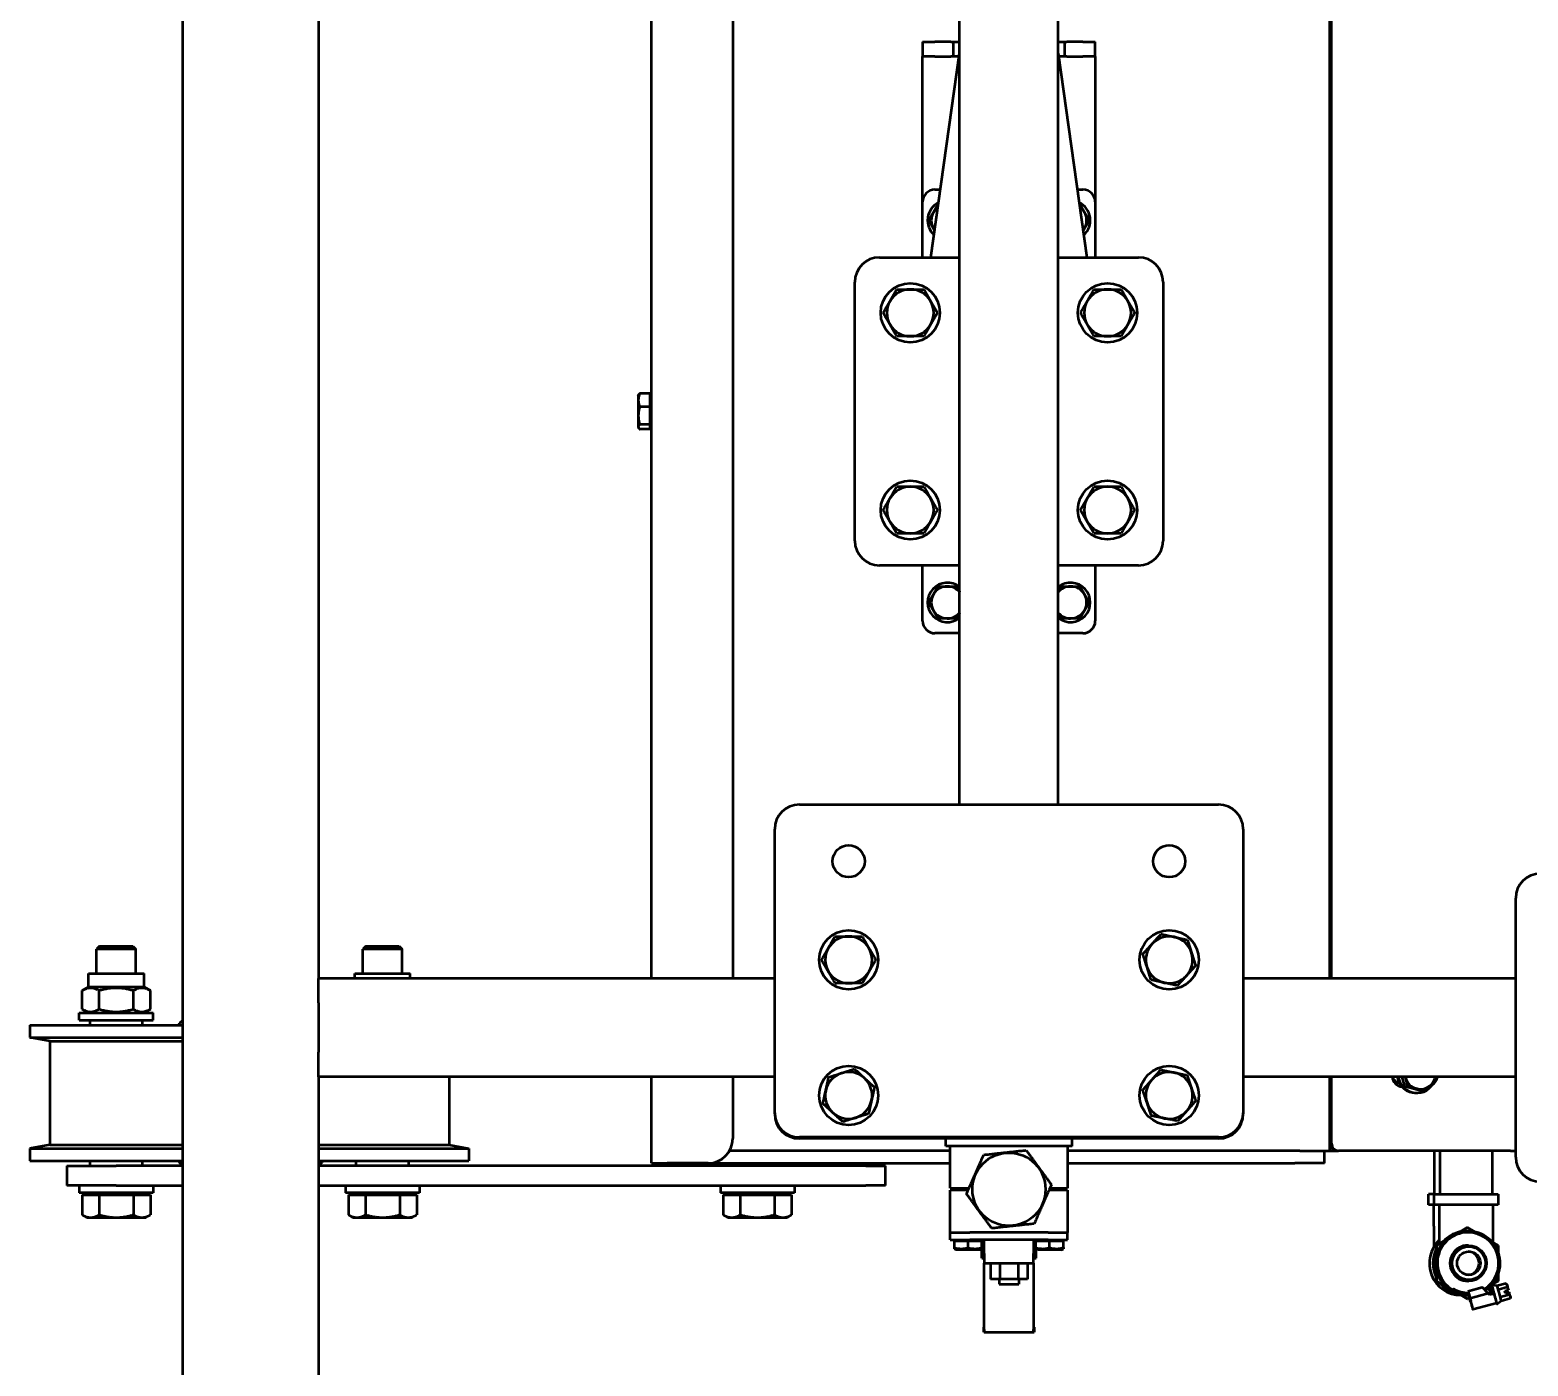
# Model space of a CAD drawing. Extents: x -3873 to 164127, y 7129 to 96529.
# Drawn here: x 53403 to 54011, y 52560 to 53102 of the extents above; entities that cross this region are included whole.
import ezdxf

# ---------------------------------------------------------------- set-up
doc = ezdxf.new("R2010")
doc.units = 0
doc.layers.add('LAYOUT-KROMEKA', color=1, linetype='CONTINUOUS')
doc.layers.add('Visible (ISO)', color=7, linetype='CONTINUOUS', lineweight=50)

# ---------------------------------------------------------------- blocks, each defined once
blk = doc.blocks.new('A$C41c53640')
at = {"layer": 'Visible (ISO)', "color": 0}
for p, q in [((421.52, 940.05), (421.52, 878.05)), ((426.52, 940.05), (421.52, 940.05)), ((426.52, 940.05), (426.52, 878.05)), ((428.02, 932.05), (426.52, 940.05)), ((470.02, 932.05), (471.52, 940.05)), ((471.52, 940.05), (471.52, 878.05)), ((476.52, 940.05), (471.52, 940.05)), ((476.52, 940.05), (476.52, 878.05)), ((428.02, 932.05), (428.02, 878.05)), ((470.02, 932.05), (428.02, 932.05)), ((470.02, 932.05), (470.02, 878.05)), ((411.52, 905.05), (411.52, 925.05)), ((419.52, 925.05), (411.52, 925.05)), ((419.52, 925.05), (419.52, 905.05)), ((398.52, 917.05), (399.59, 918.9)), ((407.72, 918.9), (399.59, 918.9)), ((407.72, 918.9), (407.72, 911.98)), ((408.52, 890.05), (408.52, 920.05)), ((411.52, 920.05), (408.52, 920.05)), ((478.52, 920.05), (478.52, 890.05)), ((478.52, 920.05), (481.52, 920.05)), ((481.52, 920.05), (481.52, 890.05)), ((481.52, 916.3), (483.03, 918.9)), ((483.03, 918.9), (490.52, 918.9)), ((492.02, 916.3), (490.52, 918.9)), ((398.52, 917.05), (398.52, 915.44)), ((398.52, 915.44), (398.52, 905.05)), ((407.72, 911.98), (399.59, 911.98)), ((407.72, 916.05), (408.52, 916.05)), ((407.72, 911.98), (407.72, 898.12)), ((419.52, 915.7), (421.52, 915.7)), ((476.52, 915.7), (478.52, 915.7)), ((483.03, 911.98), (490.52, 911.98)), ((492.02, 916.3), (492.02, 893.8)), ((492.02, 916.3), (497.52, 916.3)), ((497.52, 916.3), (497.52, 893.8)), ((497.52, 913.05), (507.3, 913.05)), ((507.3, 897.05), (507.3, 913.05)), ((508.52, 911.82), (507.3, 913.05)), ((508.52, 911.82), (508.52, 898.28)), ((398.52, 905.05), (398.52, 894.66)), ((411.52, 905.05), (411.52, 878.05)), ((419.52, 878.05), (419.52, 905.05)), ((398.52, 894.66), (398.52, 893.05)), ((398.52, 893.05), (399.59, 891.19)), ((407.72, 898.12), (399.59, 898.12)), ((407.72, 898.12), (407.72, 891.19)), ((407.72, 894.05), (408.52, 894.05)), ((419.52, 894.4), (421.52, 894.4)), ((476.52, 894.4), (478.52, 894.4)), ((481.52, 893.8), (483.03, 891.19)), ((483.03, 898.12), (490.52, 898.12)), ((492.02, 893.8), (490.52, 891.19)), ((492.02, 893.8), (497.52, 893.8)), ((497.52, 897.05), (507.3, 897.05)), ((508.52, 898.28), (507.3, 897.05)), ((407.72, 891.19), (399.59, 891.19)), ((411.52, 890.05), (408.52, 890.05)), ((478.52, 890.05), (481.52, 890.05)), ((483.03, 891.19), (490.52, 891.19)), ((281.52, 878.05), (1169.52, 878.05)), ((455.52, 823.05), (275.52, 823.05)), ((411.52, 823.05), (411.52, 601.05)), ((419.52, 601.05), (419.52, 823.05)), ((421.52, 823.05), (421.52, 762.05)), ((426.52, 823.05), (426.52, 762.05)), ((428.02, 823.05), (428.02, 770.05)), ((455.52, 823.05), (465.52, 823.05)), ((455.52, 638.05), (455.52, 823.05)), ((485.52, 823.05), (465.52, 823.05)), ((485.52, 823.05), (495.52, 823.05)), ((955.52, 823.05), (495.52, 823.05)), ((495.52, 638.05), (495.52, 823.05)), ((398.52, 809.05), (399.59, 810.9)), ((398.52, 809.05), (398.52, 807.44)), ((407.72, 810.9), (399.59, 810.9)), ((407.72, 810.9), (407.72, 803.98)), ((407.72, 808.05), (408.52, 808.05)), ((408.52, 782.05), (408.52, 812.05)), ((411.52, 812.05), (408.52, 812.05)), ((495.52, 808.3), (497.52, 808.3)), ((497.52, 808.3), (497.52, 785.8)), ((398.52, 807.44), (398.52, 797.05)), ((407.72, 803.98), (399.59, 803.98)), ((407.72, 803.98), (407.72, 790.12)), ((419.52, 807.7), (421.52, 807.7)), ((497.52, 805.05), (507.3, 805.05)), ((507.3, 789.05), (507.3, 805.05)), ((508.52, 803.82), (507.3, 805.05)), ((508.52, 803.82), (508.52, 790.28)), ((398.52, 797.05), (398.52, 786.66)), ((407.72, 790.12), (399.59, 790.12)), ((407.72, 790.12), (407.72, 783.19)), ((508.52, 790.28), (507.3, 789.05)), ((398.52, 786.66), (398.52, 785.05)), ((398.52, 785.05), (399.59, 783.19)), ((407.72, 786.05), (408.52, 786.05)), ((419.52, 786.4), (421.52, 786.4)), ((495.52, 785.8), (497.52, 785.8)), ((497.52, 789.05), (507.3, 789.05)), ((407.72, 783.19), (399.59, 783.19)), ((411.52, 782.05), (408.52, 782.05)), ((428.02, 770.05), (426.52, 762.05)), ((455.52, 770.05), (428.02, 770.05)), ((426.52, 762.05), (421.52, 762.05)), ((718.28, 688.65), (718.28, 692.77)), ((719.02, 693.35), (718.8, 693.22)), ((719.24, 693.35), (719.02, 693.35)), ((723.81, 693.35), (719.24, 693.35)), ((720.19, 688.65), (720.19, 692.77)), ((730.09, 693.35), (723.81, 693.35)), ((727.43, 688.65), (727.43, 692.77)), ((732.02, 693.35), (730.09, 693.35)), ((732.02, 693.35), (732.24, 693.22)), ((732.76, 688.65), (732.76, 692.77)), ((420.52, 688.05), (455.52, 688.05)), ((420.52, 688.05), (420.52, 681.65)), ((495.52, 688.05), (955.52, 688.05)), ((720.19, 688.65), (718.28, 688.65)), ((719.82, 688.65), (719.82, 688.05)), ((727.43, 688.65), (720.19, 688.65)), ((732.76, 688.65), (727.43, 688.65)), ((731.22, 688.65), (731.22, 688.05)), ((420.52, 665.05), (420.52, 681.65)), ((420.52, 665.05), (420.52, 566.86)), ((398.52, 657.05), (399.59, 658.9)), ((398.52, 657.05), (398.52, 655.44)), ((407.72, 658.9), (399.59, 658.9)), ((407.72, 658.9), (407.72, 651.98)), ((408.52, 630.05), (408.52, 660.05)), ((411.52, 660.05), (408.52, 660.05)), ((425.52, 566.86), (425.52, 656.39)), ((398.52, 655.44), (398.52, 645.05)), ((407.72, 651.98), (399.59, 651.98)), ((407.72, 656.05), (408.52, 656.05)), ((407.72, 651.98), (407.72, 638.12)), ((419.52, 653.05), (420.52, 653.05)), ((455.52, 655.05), (430.52, 655.05)), ((955.52, 655.05), (495.52, 655.05)), ((398.52, 645.05), (398.52, 634.66)), ((407.72, 638.12), (399.59, 638.12)), ((407.72, 638.12), (407.72, 631.19)), ((440.52, 638.05), (441.02, 638.05)), ((441.02, 638.05), (556.02, 638.05)), ((398.52, 634.66), (398.52, 633.05)), ((398.52, 633.05), (399.59, 631.19)), ((407.72, 634.05), (408.52, 634.05)), ((419.52, 637.05), (420.52, 637.05)), ((407.72, 631.19), (399.59, 631.19)), ((411.52, 630.05), (408.52, 630.05)), ((430.52, 568.7), (430.52, 628.05)), ((431.02, 458.05), (431.02, 628.05)), ((566.02, 628.05), (566.02, 458.05)), ((673.02, 605.55), (778.02, 605.55)), ((411.52, 593.05), (411.52, 601.05)), ((419.52, 601.05), (419.52, 593.05)), ((663.02, 563.05), (663.02, 595.55)), ((788.02, 595.55), (788.02, 563.05)), ((411.52, 593.05), (419.52, 593.05)), ((640.52, 578.05), (662.52, 578.05)), ((662.52, 578.05), (663.02, 578.05)), ((788.02, 578.05), (788.52, 578.05)), ((788.52, 578.05), (810.52, 578.05)), ((810.52, 578.05), (862.52, 578.05)), ((862.52, 578.05), (869.52, 578.05)), ((869.52, 573.05), (869.52, 578.05)), ((875.52, 578.05), (869.52, 578.05)), ((875.52, 578.05), (875.52, 573.05)), ((635.52, 563.05), (635.52, 573.05)), ((788.02, 574.67), (870.92, 563.05)), ((815.52, 573.05), (815.52, 570.82)), ((869.52, 573.05), (869.52, 566.55)), ((875.52, 566.55), (875.52, 573.05)), ((385.4, 564.39), (385.82, 565.11)), ((385.82, 565.11), (386.32, 565.11)), ((386.32, 565.11), (388.99, 565.11)), ((388.99, 565.11), (389.37, 565.11)), ((388.99, 565.11), (388.99, 562.34)), ((389.37, 566.82), (389.37, 558.89)), ((389.37, 566.82), (392.42, 566.82)), ((392.42, 566.86), (409.55, 566.86)), ((392.42, 566.86), (392.42, 566.78)), ((392.42, 566.78), (392.42, 558.89)), ((409.55, 559.62), (409.55, 566.86)), ((410.34, 566.86), (410.34, 559.27)), ((410.34, 566.86), (427.47, 566.86)), ((427.47, 568.7), (430.52, 568.7)), ((427.47, 517.39), (427.47, 568.7)), ((430.52, 517.39), (430.52, 568.7)), ((869.52, 565.55), (869.52, 566.55)), ((869.52, 565.55), (875.52, 565.55)), ((869.52, 563.24), (869.52, 565.55)), ((875.52, 566.55), (875.52, 565.55)), ((875.52, 565.55), (875.52, 563.05)), ((385.4, 554.73), (385.4, 564.39)), ((386.32, 559.56), (388.99, 559.56)), ((388.99, 562.34), (388.99, 559.56)), ((388.99, 559.56), (388.99, 556.78)), ((409.55, 562.54), (410.34, 562.54)), ((566.02, 563.05), (885.02, 563.05)), ((351.95, 553.25), (353.95, 553.25)), ((351.95, 553.05), (351.95, 553.25)), ((353.12, 553.05), (351.95, 553.05)), ((351.95, 553.05), (351.95, 533.05)), ((353.12, 553.05), (378.77, 553.05)), ((353.95, 553.05), (353.95, 553.25)), ((378.77, 553.05), (379.95, 553.05)), ((383.95, 553.05), (379.95, 553.05)), ((379.95, 553.05), (379.95, 533.05)), ((381.95, 554.05), (381.95, 553.05)), ((381.95, 554.05), (385.79, 554.05)), ((383.95, 553.05), (389.37, 553.05)), ((385.4, 554.73), (385.82, 554)), ((386.32, 554), (385.82, 554)), ((386.32, 554), (388.99, 554)), ((388.99, 556.78), (388.99, 554)), ((388.99, 554), (389.37, 554)), ((389.37, 527.21), (389.37, 558.89)), ((392.42, 527.21), (392.42, 558.89)), ((371.45, 547.05), (371.45, 539.05)), ((373.45, 547.05), (371.45, 547.05)), ((379.95, 550.55), (373.45, 550.55)), ((373.45, 546.8), (373.45, 550.55)), ((379.95, 546.8), (373.45, 546.8)), ((373.45, 539.3), (373.45, 546.8)), ((373.45, 539.05), (371.45, 539.05)), ((379.95, 539.3), (373.45, 539.3)), ((373.45, 535.54), (373.45, 539.3)), ((379.95, 535.54), (373.45, 535.54)), ((351.95, 533.05), (351.95, 532.85)), ((351.95, 533.05), (353.12, 533.05)), ((353.95, 532.85), (351.95, 532.85)), ((378.77, 533.05), (353.12, 533.05)), ((353.95, 533.05), (353.95, 532.85)), ((379.95, 533.05), (378.77, 533.05)), ((379.95, 533.05), (383.95, 533.05)), ((381.95, 533.05), (381.95, 532.05)), ((381.95, 532.05), (385.79, 532.05)), ((389.37, 533.05), (383.95, 533.05)), ((385.4, 531.37), (385.82, 532.09)), ((385.4, 521.71), (385.4, 531.37)), ((385.82, 532.09), (386.32, 532.09)), ((386.32, 532.09), (388.99, 532.09)), ((388.99, 532.09), (389.37, 532.09)), ((388.99, 532.09), (388.99, 529.32)), ((388.99, 529.32), (388.99, 526.54)), ((386.32, 526.54), (388.99, 526.54)), ((388.99, 526.54), (388.99, 523.76)), ((388.99, 523.76), (388.99, 520.98)), ((389.37, 527.21), (389.37, 519.27)), ((392.42, 527.21), (392.42, 519.32)), ((409.55, 519.24), (409.55, 526.83)), ((409.55, 523.55), (410.34, 523.55)), ((410.34, 526.48), (410.34, 519.24)), ((566.02, 523.05), (885.02, 523.05)), ((635.52, 513.05), (635.52, 523.05)), ((663.02, 490.55), (663.02, 523.05)), ((870.92, 523.05), (788.02, 511.42)), ((788.02, 523.05), (788.02, 490.55)), ((869.52, 520.55), (869.52, 522.85)), ((875.52, 523.05), (875.52, 520.55)), ((385.4, 521.71), (385.82, 520.98)), ((386.32, 520.98), (385.82, 520.98)), ((386.32, 520.98), (388.99, 520.98)), ((388.99, 520.98), (389.37, 520.98)), ((389.37, 519.27), (392.42, 519.27)), ((392.42, 519.32), (392.42, 519.24)), ((409.55, 519.24), (392.42, 519.24)), ((427.47, 519.24), (410.34, 519.24)), ((420.52, 519.24), (420.52, 427.05)), ((425.52, 425.05), (425.52, 519.24)), ((427.47, 517.39), (430.52, 517.39)), ((430.52, 458.05), (430.52, 517.39)), ((869.52, 519.55), (869.52, 520.55)), ((875.52, 520.55), (869.52, 520.55)), ((869.52, 519.55), (869.52, 513.05)), ((875.52, 520.55), (875.52, 519.55)), ((875.52, 513.05), (875.52, 519.55)), ((815.52, 515.28), (815.52, 513.05)), ((869.52, 508.05), (869.52, 513.05)), ((875.52, 513.05), (875.52, 508.05)), ((662.52, 508.05), (640.52, 508.05)), ((663.02, 508.05), (662.52, 508.05)), ((788.52, 508.05), (788.02, 508.05)), ((810.52, 508.05), (788.52, 508.05)), ((862.52, 508.05), (810.52, 508.05)), ((869.52, 508.05), (862.52, 508.05)), ((869.52, 508.05), (875.52, 508.05)), ((778.02, 480.55), (673.02, 480.55)), ((441.02, 448.05), (440.52, 448.05)), ((556.02, 448.05), (441.02, 448.05)), ((455.52, 337.55), (455.52, 448.05)), ((495.52, 337.55), (495.52, 448.05)), ((420.52, 415.05), (420.52, 427.05)), ((425.52, 425.05), (425.52, 413.05)), ((420.52, 415.05), (425.52, 415.05)), ((425.52, 413.05), (425.52, 410.16)), ((455.52, 413.05), (425.52, 413.05)), ((425.52, 410.16), (425.52, 409.36)), ((425.52, 354.82), (425.52, 409.36)), ((427.52, 412.88), (427.52, 413.05)), ((428.52, 412.25), (455.52, 412.25)), ((955.52, 413.05), (495.52, 413.05)), ((495.52, 412.25), (955.52, 412.25)), ((451.62, 382.47), (455.52, 383.55)), ((449.02, 378.03), (449.02, 377.6)), ((449.81, 375.45), (451.62, 382.47)), ((451.62, 382.47), (451.62, 381.38)), ((394.95, 370.79), (403.61, 370.79)), ((403.61, 370.72), (403.61, 372.96)), ((403.61, 372.96), (407.95, 372.96)), ((403.61, 344.68), (403.61, 370.72)), ((407.95, 370.72), (403.61, 370.72)), ((407.95, 370.72), (407.95, 372.96)), ((407.95, 370.72), (407.95, 344.68)), ((425.52, 370.59), (407.95, 370.59)), ((449.81, 375.45), (449.81, 374.36)), ((372.73, 369.75), (370.51, 365.9)), ((370.71, 366.11), (372.73, 369.6)), ((372.73, 369.75), (372.73, 369.6)), ((377.61, 369.75), (372.73, 369.75)), ((372.73, 369.6), (376.93, 369.6)), ((387.16, 369.75), (382.28, 369.75)), ((382.97, 369.6), (387.16, 369.6)), ((387.16, 369.75), (387.16, 369.6)), ((389.39, 365.9), (387.16, 369.75)), ((387.16, 369.6), (389.18, 366.11)), ((403.61, 368.55), (387.86, 368.55)), ((425.52, 368.35), (407.95, 368.35)), ((367.49, 360.67), (365.51, 357.25)), ((365.51, 357.11), (367.4, 360.38)), ((369.52, 362.77), (369.09, 363.02)), ((369.09, 363.02), (369.09, 363.02)), ((369.14, 363.12), (369.52, 362.9)), ((369.52, 362.9), (369.52, 362.77)), ((394.38, 357.25), (392.41, 360.66)), ((392.49, 360.38), (394.38, 357.1)), ((363.79, 345.25), (361.15, 354.89)), ((364.48, 355.85), (366.95, 356.53)), ((365.65, 356.07), (364.48, 355.75)), ((364.92, 355.96), (366.95, 356.51)), ((366.61, 356.35), (364.92, 355.89)), ((365.51, 357.25), (365.51, 357.11)), ((366, 356.27), (365.51, 357.11)), ((368.54, 356.81), (365.65, 356.01)), ((365.65, 356.01), (365.65, 356.07)), ((367.66, 348.67), (365.65, 356.01)), ((367.58, 356.56), (366.61, 356.29)), ((366.63, 356.3), (366.61, 356.35)), ((366.61, 356.29), (366.61, 356.35)), ((366.89, 356.46), (366.95, 356.43)), ((366.95, 356.96), (366.95, 356.83)), ((367.45, 356.83), (367.45, 356.96)), ((367.95, 356.8), (368.54, 356.96)), ((370.13, 351.18), (368.54, 356.96)), ((368.54, 356.96), (368.54, 356.81)), ((370.13, 351.02), (368.54, 356.81)), ((394.38, 357.1), (392.66, 354.13)), ((392.95, 356.96), (392.95, 356.83)), ((394.38, 357.25), (394.38, 357.1)), ((425.52, 353.95), (425.52, 354.82)), ((425.52, 339.71), (425.52, 353.95)), ((367.08, 348.17), (367.65, 348.71)), ((367.24, 347.6), (367.08, 348.17)), ((367.61, 346.24), (367.08, 348.17)), ((367.24, 347.6), (367.24, 347.6)), ((367.45, 346.82), (367.24, 347.6)), ((367.61, 346.25), (367.45, 346.82)), ((367.66, 348.67), (370.13, 351.02)), ((369.39, 349.24), (369.65, 348.3)), ((369.85, 349.59), (369.42, 350.34)), ((369.86, 347.51), (370.02, 346.95)), ((369.89, 348.37), (370.1, 347.6)), ((370.13, 351.02), (370.13, 351.18)), ((370.74, 345.08), (370.98, 347.22)), ((372.73, 344.61), (371.25, 347.17)), ((388.64, 347.17), (387.16, 344.6)), ((403.61, 346.85), (388.45, 346.85)), ((391.38, 351.91), (390.04, 349.58)), ((425.52, 347.05), (407.95, 347.05)), ((364.56, 343.39), (363.27, 345.1)), ((365.58, 339.77), (364.59, 343.39)), ((367.11, 340.15), (366.12, 343.77)), ((367.12, 346.11), (367.61, 346.24)), ((367.61, 346.25), (367.61, 346.24)), ((367.83, 341.65), (368.79, 341.91)), ((368.22, 340.23), (367.83, 341.65)), ((367.85, 341.65), (368.22, 340.31)), ((368.22, 340.28), (368.22, 340.2)), ((368.79, 341.91), (369.18, 340.49)), ((370.17, 340.99), (369.18, 344.61)), ((371.7, 341.45), (370.72, 345.06)), ((371.36, 341.1), (371.67, 341.42)), ((375.52, 344.61), (372.73, 344.61)), ((381.84, 344.61), (378.05, 344.61)), ((387.16, 344.6), (384.36, 344.61)), ((407.95, 344.68), (403.61, 344.68)), ((366.06, 339.65), (365.64, 339.76)), ((423.02, 337.55), (528.02, 337.55)), ((425.52, 339.71), (425.52, 338.06)), ((425.52, 337.55), (425.52, 338.06))]:
    blk.add_line(p, q, dxfattribs=at)
for centre, radius in [((448.02, 608.05), 12), ((503.02, 608.05), 12), ((543.02, 608.05), 6.5), ((685.52, 583.05), 12), ((765.52, 583.05), 12), ((409.95, 543.05), 14.83), ((685.52, 503.05), 12), ((765.52, 503.05), 12), ((448.02, 478.05), 12), ((503.02, 478.05), 12), ((543.02, 478.05), 6.5)]:
    blk.add_circle(centre, radius, dxfattribs=at)
for centre, radius, start, end in [((424.02, 875.55), 5, 120, 150), ((474.02, 875.55), 5, 30, 60), ((424.02, 825.55), 5, 210, 240), ((430.52, 665.05), 10, 180, 270), ((440.52, 628.05), 10, 90, 180), ((441.02, 628.05), 10, 90, 180), ((556.02, 628.05), 10, 0, 90), ((448.02, 608.05), 9.5, 137.54823, 197.54823), ((448.02, 608.05), 9.5, 77.54823, 137.54823), ((448.02, 608.05), 9.5, 17.54823, 77.54823), ((503.02, 608.05), 9.5, 120.3595, 180.3595), ((503.02, 608.05), 9.5, 60.3595, 120.3595), ((503.02, 608.05), 9.5, 0.3595, 60.3595), ((448.02, 608.05), 9.5, 317.54823, 17.54823), ((503.02, 608.05), 9.5, 180.3595, 240.3595), ((503.02, 608.05), 9.5, 300.3595, 0.3595), ((448.02, 608.05), 9.5, 197.54823, 257.54823), ((448.02, 608.05), 9.5, 257.54823, 317.54823), ((673.02, 595.55), 10, 90, 180), ((778.02, 595.55), 10, 0, 90), ((503.02, 608.05), 9.5, 240.3595, 300.3595), ((685.52, 583.05), 9.5, 120, 180), ((685.52, 583.05), 9.5, 60, 120), ((685.52, 583.05), 9.5, 0, 60), ((765.52, 583.05), 9.5, 120, 180), ((765.52, 583.05), 9.5, 60, 120), ((765.52, 583.05), 9.5, 0, 60), ((640.52, 573.05), 5, 90, 180), ((685.52, 583.05), 9.5, 180, 240), ((685.52, 583.05), 9.5, 300, 0), ((765.52, 583.05), 9.5, 180, 240), ((765.52, 583.05), 9.5, 300, 0), ((810.52, 573.05), 5, 0, 90), ((648.02, 568.05), 8, 321.31781, 218.68219), ((648.02, 568.05), 6.5, 120, 180), ((648.02, 568.05), 6.5, 60, 120), ((648.02, 568.05), 6.5, 0, 60), ((685.52, 583.05), 9.5, 240, 300), ((765.52, 583.05), 9.5, 240, 300), ((803.02, 568.05), 8, 26.05851, 137.97437), ((803.02, 568.05), 6.5, 120, 128.46651), ((803.02, 568.05), 6.5, 60, 120), ((803.02, 568.05), 6.5, 35.56637, 60), ((648.02, 568.05), 6.5, 180, 230.28486), ((648.02, 568.05), 6.5, 309.71514, 0), ((648.02, 518.05), 8, 141.31781, 38.68219), ((648.02, 518.05), 6.5, 129.71514, 180), ((648.02, 518.05), 6.5, 0, 50.28486), ((648.02, 518.05), 6.5, 180, 240), ((648.02, 518.05), 6.5, 300, 0), ((640.52, 513.05), 5, 180, 270), ((648.02, 518.05), 6.5, 240, 300), ((685.52, 503.05), 9.5, 120, 180), ((685.52, 503.05), 9.5, 60, 120), ((685.52, 503.05), 9.5, 0, 60), ((765.52, 503.05), 9.5, 120, 180), ((765.52, 503.05), 9.5, 60, 120), ((765.52, 503.05), 9.5, 0, 60), ((803.02, 518.05), 8, 222.02563, 333.94149), ((803.02, 518.05), 6.5, 231.53349, 240), ((803.02, 518.05), 6.5, 240, 300), ((803.02, 518.05), 6.5, 300, 324.43363), ((810.52, 513.05), 5, 270, 0), ((685.52, 503.05), 9.5, 180, 240), ((685.52, 503.05), 9.5, 300, 0), ((765.52, 503.05), 9.5, 180, 240), ((765.52, 503.05), 9.5, 300, 0), ((685.52, 503.05), 9.5, 240, 300), ((765.52, 503.05), 9.5, 240, 300), ((448.02, 478.05), 9.5, 108.50774, 168.50774), ((448.02, 478.05), 9.5, 48.50774, 108.50774), ((503.02, 478.05), 9.5, 107.46649, 167.46649), ((503.02, 478.05), 9.5, 47.46649, 107.46649), ((673.02, 490.55), 10, 180, 270), ((778.02, 490.55), 10, 270, 0), ((448.02, 478.05), 9.5, 168.50774, 228.50774), ((448.02, 478.05), 9.5, 348.50774, 48.50774), ((503.02, 478.05), 9.5, 167.46649, 227.46649), ((503.02, 478.05), 9.5, 347.46649, 47.46649), ((448.02, 478.05), 9.5, 288.50774, 348.50774), ((503.02, 478.05), 9.5, 287.46649, 347.46649), ((448.02, 478.05), 9.5, 228.50774, 288.50774), ((503.02, 478.05), 9.5, 227.46649, 287.46649), ((440.52, 458.05), 10, 180, 270), ((441.02, 458.05), 10, 180, 270), ((556.02, 458.05), 10, 270, 0), ((423.02, 327.55), 10, 90, 180), ((528.02, 327.55), 10, 0, 90)]:
    blk.add_arc(centre, radius, start, end, dxfattribs=at)
for centre, major_axis, ratio, start_param, end_param in [((428.52, 410.16), (-3, 0), 0.964316, 4.712389, 6.283185), ((428.52, 409.36), (-3, 0), 0.964316, 4.712389, 6.283185), ((457.02, 377.6), (-8, 0), 0.964316, 4.901005, 7.434048), ((457.02, 378.03), (-8, 0), 0.964316, 4.901005, 6.283185), ((456.02, 383.32), (-4.5, 0), 0.964316, 4.82373, 6.210134), ((457.02, 384.02), (-4, 0), 0.964316, 5.096786, 6.093226), ((457.02, 376.2), (-6.5, 0), 0.964316, 6.038939, 7.086137), ((457.02, 376.2), (-6.5, 0), 0.964316, 4.991741, 6.038939), ((457.02, 376.2), (-6.5, 0), 0.964316, 4.945257, 4.991741), ((379.95, 356.83), (13, 0), 0.999896, 3.704255, 9.459028), ((379.95, 359.59), (-13.02, 0), 0.999896, 3.899704, 6.275158), ((379.95, 359.53), (-13.02, 0), 0.999896, 3.906346, 6.270261), ((379.95, 358.1), (13.02, 0), 0.999896, 1.107614, 2.03366), ((379.95, 358.04), (13.02, 0), 0.999896, 1.118496, 2.022778), ((379.95, 357.35), (13.02, 0), 0.999896, 1.25932, 1.881955), ((456.02, 373.68), (-4.5, 0), 0.964316, 0.527164, 1.35953), ((457.02, 376.2), (6.5, 0), 0.964316, 3.944544, 4.479521), ((379.95, 356.96), (-13, 0), 0.999896, 3.141593, 6.283185), ((379.95, 358.1), (-13.02, 0), 0.999896, 5.375965, 6.142889), ((379.95, 358.04), (-13.02, 0), 0.999896, 5.382444, 6.136411), ((379.95, 357.35), (-13.02, 0), 0.999896, 5.461664, 6.057191), ((379.95, 357.29), (-13.02, 0), 0.999896, 5.469972, 6.048883), ((379.95, 356.83), (-12.5, 0), 0.999896, 0.554589, 6.307937), ((379.95, 356.95), (7.25, 0), 0.999896, 6.27672, 9.431243), ((379.95, 357.29), (13.02, 0), 0.999896, 1.275418, 1.865857), ((379.95, 357.35), (13.02, 0), 0.999896, 0.225684, 0.821195), ((379.95, 357.29), (13.02, 0), 0.999896, 0.233987, 0.812892), ((456.02, 373.68), (-4.5, 0), 0.964316, 1.441033, 1.459455), ((379.95, 356.83), (-12.5, 0), 0.999896, 5.764905, 6.307918), ((379.95, 356.83), (-12, 0), 0.999896, 5.764905, 6.297601), ((379.95, 356.85), (7.25, 0), 0.999896, 6.27672, 9.431243), ((379.95, 356.76), (7.25, 0), 0.999896, 6.27672, 9.431243), ((364.48, 355.8), (-3.34, -0.91), 0.013909, 4.708582, 7.850175), ((364.48, 355.8), (2.41, 0.66), 0.013909, 4.889938, 7.668819), ((379.95, 356.96), (-12.5, 0), 0.999896, 6.280673, 6.283185), ((379.95, 356.96), (-12.5, 0), 0.999896, 0.005192, 0.012896), ((379.95, 356.96), (-12, 0), 0.999896, 0.005409, 0.014416), ((379.95, 356.96), (12.5, 0), 0.999896, 3.703855, 6.277993), ((379.95, 357.16), (-4.75, 0), 0.999896, 0.062284, 3.079308), ((367.12, 346.16), (3.86, 1.06), 0.013909, 2.615449, 7.00592), ((366.75, 347.51), (3.13, 0.86), 0.013909, 4.863042, 6.677976), ((366.75, 347.51), (2.89, 0.79), 0.013909, 4.87603, 6.283185), ((366.96, 346.74), (3.13, 0.86), 0.013909, 4.863042, 6.283185), ((367.12, 346.16), (2.89, 0.79), 0.013909, 4.87603, 6.283185), ((367.12, 346.16), (-3.34, -0.91), 0.013909, 0, 1.56699), ((367.65, 344.23), (3.09, 0.84), 0.013909, 3.147157, 6.277621), ((368.71, 340.37), (-2.65, -0.73), 0.013909, 0.519792, 1.384154), ((368.71, 340.37), (-2.65, -0.73), 0.013909, 1.749825, 2.614187), ((368.71, 340.37), (2.65, 0.73), 0.013909, 5.75578, 6.259089), ((368.71, 340.37), (-2.65, -0.73), 0.013909, 0.024097, 0.519792)]:
    blk.add_ellipse(centre, major_axis=major_axis, ratio=ratio, start_param=start_param, end_param=end_param, dxfattribs=at)
for centre, major_axis in [((379.95, 356.66), (7.25, 0)), ((379.95, 356.57), (6.75, 0)), ((379.95, 356.57), (4.75, 0))]:
    blk.add_ellipse(centre, major_axis=major_axis, ratio=0.999896, dxfattribs=at)
for points, weights in [([(399.59, 918.9), (398.52, 917.05), (398.52, 915.44)], [1, 1.0379548493, 1]), ([(483.03, 918.9), (481.03, 915.44), (483.03, 911.98)], [1, 1.15470053838, 1]), ([(490.52, 911.98), (492.52, 915.44), (490.52, 918.9)], [1, 1.15470053838, 1]), ([(398.52, 915.44), (398.52, 913.83), (399.59, 911.98)], [1, 1.0379548493, 1]), ([(399.59, 911.98), (398.52, 908.26), (398.52, 905.05)], [1, 1.0379548493, 1]), ([(483.03, 911.98), (481.03, 905.05), (483.03, 898.12)], [1, 1.15470053838, 1]), ([(490.52, 898.12), (492.52, 905.05), (490.52, 911.98)], [1, 1.15470053838, 1]), ([(398.52, 905.05), (398.52, 901.83), (399.59, 898.12)], [1, 1.0379548493, 1]), ([(399.59, 898.12), (398.52, 896.26), (398.52, 894.66)], [1, 1.0379548493, 1]), ([(398.52, 894.66), (398.52, 893.05), (399.59, 891.19)], [1, 1.0379548493, 1]), ([(483.03, 898.12), (481.03, 894.66), (483.03, 891.19)], [1, 1.15470053838, 1]), ([(490.52, 891.19), (492.52, 894.66), (490.52, 898.12)], [1, 1.15470053838, 1]), ([(399.59, 810.9), (398.52, 809.05), (398.52, 807.44)], [1, 1.0379548493, 1]), ([(398.52, 807.44), (398.52, 805.83), (399.59, 803.98)], [1, 1.0379548493, 1]), ([(399.59, 803.98), (398.52, 800.26), (398.52, 797.05)], [1, 1.0379548493, 1]), ([(398.52, 797.05), (398.52, 793.83), (399.59, 790.12)], [1, 1.0379548493, 1]), ([(399.59, 790.12), (398.52, 788.26), (398.52, 786.66)], [1, 1.0379548493, 1]), ([(398.52, 786.66), (398.52, 785.05), (399.59, 783.19)], [1, 1.0379548493, 1]), ([(719.24, 693.35), (718.79, 693.35), (718.28, 692.77)], [1, 1.0379548493, 1]), ([(720.19, 692.77), (719.68, 693.35), (719.24, 693.35)], [1, 1.0379548493, 1]), ([(723.81, 693.35), (722.13, 693.35), (720.19, 692.77)], [1, 1.0379548493, 1]), ([(727.43, 692.77), (725.49, 693.35), (723.81, 693.35)], [1, 1.0379548493, 1]), ([(730.09, 693.35), (728.86, 693.35), (727.43, 692.77)], [1, 1.0379548493, 1]), ([(732.76, 692.77), (731.33, 693.35), (730.09, 693.35)], [1, 1.0379548493, 1]), ([(732.24, 693.22), (732.49, 693.08), (732.76, 692.77)], [1.01891724635, 1.02004608231, 1]), ([(399.59, 658.9), (398.52, 657.05), (398.52, 655.44)], [1, 1.0379548493, 1]), ([(398.52, 655.44), (398.52, 653.83), (399.59, 651.98)], [1, 1.0379548493, 1]), ([(399.59, 651.98), (398.52, 648.26), (398.52, 645.05)], [1, 1.0379548493, 1]), ([(398.52, 645.05), (398.52, 641.83), (399.59, 638.12)], [1, 1.0379548493, 1]), ([(399.59, 638.12), (398.52, 636.26), (398.52, 634.66)], [1, 1.0379548493, 1]), ([(398.52, 634.66), (398.52, 633.05), (399.59, 631.19)], [1, 1.0379548493, 1]), ([(437.31, 610.41), (439.3, 612.58), (441.01, 614.46)], [1, 1.0379548493, 1]), ([(441.01, 614.46), (442.73, 616.34), (444.72, 618.51)], [1, 1.0379548493, 1]), ([(444.72, 618.51), (447.59, 617.87), (450.07, 617.32)], [1, 1.0379548493, 1]), ([(450.07, 617.32), (452.56, 616.78), (455.43, 616.14)], [1, 1.0379548493, 1]), ([(455.43, 616.14), (456.31, 613.34), (457.08, 610.91)], [1, 1.0379548493, 1]), ([(493.49, 613.47), (496.02, 614.96), (498.22, 616.25)], [1, 1.0379548493, 1]), ([(498.22, 616.25), (500.42, 617.53), (502.95, 619.02)], [1, 1.0379548493, 1]), ([(502.95, 619.02), (505.51, 617.56), (507.72, 616.31)], [1, 1.0379548493, 1]), ([(507.72, 616.31), (509.93, 615.05), (512.49, 613.59)], [1, 1.0379548493, 1]), ([(512.49, 613.59), (512.51, 610.65), (512.52, 608.11)], [1, 1.0379548493, 1]), ([(438.97, 605.18), (438.2, 607.61), (437.31, 610.41)], [1, 1.0379548493, 1]), ([(457.08, 610.91), (457.85, 608.49), (458.73, 605.68)], [1, 1.0379548493, 1]), ([(493.52, 607.99), (493.51, 610.53), (493.49, 613.47)], [1, 1.0379548493, 1]), ([(493.56, 602.5), (493.54, 605.44), (493.52, 607.99)], [1, 1.0379548493, 1]), ([(512.52, 608.11), (512.54, 605.56), (512.56, 602.62)], [1, 1.0379548493, 1]), ([(440.62, 599.95), (439.73, 602.76), (438.97, 605.18)], [1, 1.0379548493, 1]), ([(455.03, 601.64), (453.31, 599.76), (451.33, 597.59)], [1, 1.0379548493, 1]), ([(458.73, 605.68), (456.75, 603.51), (455.03, 601.64)], [1, 1.0379548493, 1]), ([(498.32, 599.79), (496.11, 601.05), (493.56, 602.5)], [1, 1.0379548493, 1]), ([(512.56, 602.62), (510.02, 601.14), (507.82, 599.85)], [1, 1.0379548493, 1]), ([(445.97, 598.77), (443.49, 599.32), (440.62, 599.95)], [1, 1.0379548493, 1]), ([(451.33, 597.59), (448.46, 598.22), (445.97, 598.77)], [1, 1.0379548493, 1]), ([(503.09, 597.08), (500.54, 598.53), (498.32, 599.79)], [1, 1.0379548493, 1]), ([(507.82, 599.85), (505.63, 598.56), (503.09, 597.08)], [1, 1.0379548493, 1]), ([(676.02, 588.53), (678.57, 590), (680.77, 591.28)], [1, 1.0379548493, 1]), ([(680.77, 591.28), (682.98, 592.55), (685.52, 594.02)], [1, 1.0379548493, 1]), ([(685.52, 594.02), (688.07, 592.55), (690.27, 591.28)], [1, 1.0379548493, 1]), ([(690.27, 591.28), (692.48, 590), (695.02, 588.53)], [1, 1.0379548493, 1]), ([(756.02, 588.53), (758.57, 590), (760.77, 591.28)], [1, 1.0379548493, 1]), ([(760.77, 591.28), (762.98, 592.55), (765.52, 594.02)], [1, 1.0379548493, 1]), ([(765.52, 594.02), (768.07, 592.55), (770.27, 591.28)], [1, 1.0379548493, 1]), ([(770.27, 591.28), (772.48, 590), (775.02, 588.53)], [1, 1.0379548493, 1]), ([(676.02, 583.05), (676.02, 585.59), (676.02, 588.53)], [1, 1.0379548493, 1]), ([(695.02, 588.53), (695.02, 585.59), (695.02, 583.05)], [1, 1.0379548493, 1]), ([(756.02, 583.05), (756.02, 585.59), (756.02, 588.53)], [1, 1.0379548493, 1]), ([(775.02, 588.53), (775.02, 585.59), (775.02, 583.05)], [1, 1.0379548493, 1]), ([(676.02, 577.56), (676.02, 580.5), (676.02, 583.05)], [1, 1.0379548493, 1]), ([(680.77, 574.82), (678.57, 576.09), (676.02, 577.56)], [1, 1.0379548493, 1]), ([(695.02, 577.56), (692.48, 576.09), (690.27, 574.82)], [1, 1.0379548493, 1]), ([(695.02, 583.05), (695.02, 580.5), (695.02, 577.56)], [1, 1.0379548493, 1]), ([(756.02, 577.56), (756.02, 580.5), (756.02, 583.05)], [1, 1.0379548493, 1]), ([(760.77, 574.82), (758.57, 576.09), (756.02, 577.56)], [1, 1.0379548493, 1]), ([(775.02, 577.56), (772.48, 576.09), (770.27, 574.82)], [1, 1.0379548493, 1]), ([(775.02, 583.05), (775.02, 580.5), (775.02, 577.56)], [1, 1.0379548493, 1]), ([(641.52, 571.8), (643.26, 572.81), (644.77, 573.68)], [1, 1.0379548493, 1]), ([(641.52, 568.05), (641.52, 569.79), (641.52, 571.8)], [1, 1.0379548493, 1]), ([(644.77, 573.68), (646.28, 574.55), (648.02, 575.55)], [1, 1.0379548493, 1]), ([(648.02, 575.55), (649.76, 574.55), (651.27, 573.68)], [1, 1.0379548493, 1]), ([(651.27, 573.68), (652.78, 572.81), (654.52, 571.8)], [1, 1.0379548493, 1]), ([(654.52, 571.8), (654.52, 569.79), (654.52, 568.05)], [1, 1.0379548493, 1]), ([(685.52, 572.08), (682.98, 573.55), (680.77, 574.82)], [1, 1.0379548493, 1]), ([(690.27, 574.82), (688.07, 573.55), (685.52, 572.08)], [1, 1.0379548493, 1]), ([(765.52, 572.08), (762.98, 573.55), (760.77, 574.82)], [1, 1.0379548493, 1]), ([(770.27, 574.82), (768.07, 573.55), (765.52, 572.08)], [1, 1.0379548493, 1]), ([(798.87, 573.15), (799.32, 573.42), (799.77, 573.68)], [1.01566497163, 1.01104887954, 1]), ([(799.77, 573.68), (801.28, 574.55), (803.02, 575.55)], [1, 1.0379548493, 1]), ([(803.02, 575.55), (804.76, 574.55), (806.27, 573.68)], [1, 1.0379548493, 1]), ([(806.27, 573.68), (807.78, 572.81), (809.52, 571.8)], [1, 1.0379548493, 1]), ([(809.52, 571.8), (809.52, 571.73), (809.52, 571.66)], [1, 1.00130005368, 1.00251104682]), ([(641.52, 564.3), (641.52, 566.31), (641.52, 568.05)], [1, 1.0379548493, 1]), ([(654.52, 568.05), (654.52, 566.31), (654.52, 564.3)], [1, 1.0379548493, 1]), ([(394.1, 550.04), (401.08, 555.15), (408.07, 560.27)], [1.00013898063, 1.15486101938, 1.00013898063]), ([(408.07, 560.27), (416, 556.77), (423.92, 553.28)], [1.00013898063, 1.15486101938, 1.00013898063]), ([(643.68, 563.05), (642.67, 563.63), (641.52, 564.3)], [1.01725587735, 1.02469323905, 1]), ([(654.52, 564.3), (653.38, 563.63), (652.36, 563.05)], [1, 1.02469323905, 1.01725587735]), ([(423.92, 553.28), (424.86, 544.67), (425.79, 536.06)], [1.00013898063, 1.15486101938, 1.00013898063]), ([(395.97, 532.82), (395.03, 541.43), (394.1, 550.04)], [1.00013898063, 1.15486101938, 1.00013898063]), ([(425.79, 536.06), (418.81, 530.95), (411.82, 525.83)], [1.00013898063, 1.15486101938, 1.00013898063]), ([(411.82, 525.83), (403.89, 529.32), (395.97, 532.82)], [1.00013898063, 1.15486101938, 1.00013898063]), ([(641.52, 521.8), (642.67, 522.46), (643.68, 523.05)], [1, 1.02469323905, 1.01725587735]), ([(652.36, 523.05), (653.38, 522.46), (654.52, 521.8)], [1.01725587735, 1.02469323905, 1]), ([(641.52, 518.05), (641.52, 519.79), (641.52, 521.8)], [1, 1.0379548493, 1]), ([(641.52, 514.3), (641.52, 516.31), (641.52, 518.05)], [1, 1.0379548493, 1]), ([(654.52, 521.8), (654.52, 519.79), (654.52, 518.05)], [1, 1.0379548493, 1]), ([(654.52, 518.05), (654.52, 516.31), (654.52, 514.3)], [1, 1.0379548493, 1]), ([(644.77, 512.42), (643.26, 513.29), (641.52, 514.3)], [1, 1.0379548493, 1]), ([(648.02, 510.54), (646.28, 511.55), (644.77, 512.42)], [1, 1.0379548493, 1]), ([(651.27, 512.42), (649.76, 511.55), (648.02, 510.54)], [1, 1.0379548493, 1]), ([(654.52, 514.3), (652.78, 513.29), (651.27, 512.42)], [1, 1.0379548493, 1]), ([(676.02, 508.53), (678.57, 510), (680.77, 511.28)], [1, 1.0379548493, 1]), ([(680.77, 511.28), (682.98, 512.55), (685.52, 514.02)], [1, 1.0379548493, 1]), ([(685.52, 514.02), (688.07, 512.55), (690.27, 511.28)], [1, 1.0379548493, 1]), ([(690.27, 511.28), (692.48, 510), (695.02, 508.53)], [1, 1.0379548493, 1]), ([(756.02, 508.53), (758.57, 510), (760.77, 511.28)], [1, 1.0379548493, 1]), ([(760.77, 511.28), (762.98, 512.55), (765.52, 514.02)], [1, 1.0379548493, 1]), ([(765.52, 514.02), (768.07, 512.55), (770.27, 511.28)], [1, 1.0379548493, 1]), ([(770.27, 511.28), (772.48, 510), (775.02, 508.53)], [1, 1.0379548493, 1]), ([(799.77, 512.42), (799.32, 512.68), (798.87, 512.94)], [1, 1.01104887954, 1.01566497163]), ([(803.02, 510.54), (801.28, 511.55), (799.77, 512.42)], [1, 1.0379548493, 1]), ([(806.27, 512.42), (804.76, 511.55), (803.02, 510.54)], [1, 1.0379548493, 1]), ([(809.52, 514.3), (807.78, 513.29), (806.27, 512.42)], [1, 1.0379548493, 1]), ([(809.52, 514.44), (809.52, 514.37), (809.52, 514.3)], [1.00251104682, 1.00130005368, 1]), ([(676.02, 503.05), (676.02, 505.59), (676.02, 508.53)], [1, 1.0379548493, 1]), ([(695.02, 508.53), (695.02, 505.59), (695.02, 503.05)], [1, 1.0379548493, 1]), ([(756.02, 503.05), (756.02, 505.59), (756.02, 508.53)], [1, 1.0379548493, 1]), ([(775.02, 508.53), (775.02, 505.59), (775.02, 503.05)], [1, 1.0379548493, 1]), ([(676.02, 497.56), (676.02, 500.5), (676.02, 503.05)], [1, 1.0379548493, 1]), ([(695.02, 503.05), (695.02, 500.5), (695.02, 497.56)], [1, 1.0379548493, 1]), ([(756.02, 497.56), (756.02, 500.5), (756.02, 503.05)], [1, 1.0379548493, 1]), ([(775.02, 503.05), (775.02, 500.5), (775.02, 497.56)], [1, 1.0379548493, 1]), ([(680.77, 494.82), (678.57, 496.09), (676.02, 497.56)], [1, 1.0379548493, 1]), ([(685.52, 492.08), (682.98, 493.55), (680.77, 494.82)], [1, 1.0379548493, 1]), ([(690.27, 494.82), (688.07, 493.55), (685.52, 492.08)], [1, 1.0379548493, 1]), ([(695.02, 497.56), (692.48, 496.09), (690.27, 494.82)], [1, 1.0379548493, 1]), ([(760.77, 494.82), (758.57, 496.09), (756.02, 497.56)], [1, 1.0379548493, 1]), ([(765.52, 492.08), (762.98, 493.55), (760.77, 494.82)], [1, 1.0379548493, 1]), ([(770.27, 494.82), (768.07, 493.55), (765.52, 492.08)], [1, 1.0379548493, 1]), ([(775.02, 497.56), (772.48, 496.09), (770.27, 494.82)], [1, 1.0379548493, 1]), ([(439.81, 485.32), (442.59, 486.25), (445.01, 487.06)], [1, 1.0379548493, 1]), ([(445.01, 487.06), (447.42, 487.87), (450.21, 488.8)], [1, 1.0379548493, 1]), ([(450.21, 488.8), (452.41, 486.85), (454.32, 485.16)], [1, 1.0379548493, 1]), ([(494.94, 485.46), (497.74, 486.35), (500.17, 487.11)], [1, 1.0379548493, 1]), ([(500.17, 487.11), (502.6, 487.87), (505.4, 488.76)], [1, 1.0379548493, 1]), ([(505.4, 488.76), (507.57, 486.77), (509.45, 485.05)], [1, 1.0379548493, 1]), ([(437.62, 474.57), (438.21, 477.45), (438.71, 479.94)], [1, 1.0379548493, 1]), ([(438.71, 479.94), (439.22, 482.44), (439.81, 485.32)], [1, 1.0379548493, 1]), ([(454.32, 485.16), (456.22, 483.48), (458.43, 481.53)], [1, 1.0379548493, 1]), ([(458.43, 481.53), (457.84, 478.65), (457.33, 476.16)], [1, 1.0379548493, 1]), ([(492.56, 474.76), (493.2, 477.63), (493.75, 480.11)], [1, 1.0379548493, 1]), ([(493.75, 480.11), (494.3, 482.59), (494.94, 485.46)], [1, 1.0379548493, 1]), ([(509.45, 485.05), (511.32, 483.33), (513.49, 481.34)], [1, 1.0379548493, 1]), ([(513.49, 481.34), (512.85, 478.47), (512.3, 475.99)], [1, 1.0379548493, 1]), ([(441.73, 470.93), (439.82, 472.62), (437.62, 474.57)], [1, 1.0379548493, 1]), ([(457.33, 476.16), (456.83, 473.66), (456.24, 470.78)], [1, 1.0379548493, 1]), ([(496.6, 471.05), (494.72, 472.77), (492.56, 474.76)], [1, 1.0379548493, 1]), ([(512.3, 475.99), (511.74, 473.5), (511.11, 470.63)], [1, 1.0379548493, 1]), ([(445.84, 467.3), (443.64, 469.25), (441.73, 470.93)], [1, 1.0379548493, 1]), ([(451.04, 469.04), (448.62, 468.23), (445.84, 467.3)], [1, 1.0379548493, 1]), ([(456.24, 470.78), (453.45, 469.85), (451.04, 469.04)], [1, 1.0379548493, 1]), ([(500.64, 467.34), (498.48, 469.33), (496.6, 471.05)], [1, 1.0379548493, 1]), ([(505.87, 468.99), (503.45, 468.22), (500.64, 467.34)], [1, 1.0379548493, 1]), ([(511.11, 470.63), (508.3, 469.75), (505.87, 468.99)], [1, 1.0379548493, 1]), ([(449.81, 374.36), (450.29, 376.09), (450.72, 377.72)], [1, 1.0379548493, 1]), ([(450.72, 377.72), (451.14, 379.35), (451.62, 381.38)], [1, 1.0379548493, 1]), ([(451.62, 381.38), (453.56, 381.76), (455.23, 382.23)], [1, 1.0379548493, 1]), ([(455.23, 382.23), (455.38, 382.27), (455.52, 382.31)], [1, 1.00320031917, 1.00586094221]), ([(452.51, 371.69), (451.26, 372.86), (449.81, 374.36)], [1, 1.0379548493, 1]), ([(455.21, 369.33), (453.76, 370.53), (452.51, 371.69)], [1, 1.0379548493, 1]), ([(455.52, 369.4), (455.37, 369.36), (455.21, 369.33)], [1.0055600707, 1.00302039411, 1]), ([(368.22, 340.23), (367.71, 340.14), (367.11, 340.15)], [1.01743261912, 1.02691378663, 1.00208254384]), ([(368.22, 340.31), (368.22, 340.29), (368.22, 340.28)], [1.00053487022, 1.00030157492, 1]), ([(368.22, 340.2), (368.22, 340.21), (368.22, 340.23)], [1, 1.00030157493, 1.00053487024]), ([(370.17, 340.99), (369.66, 340.68), (369.18, 340.49)], [1.00208254384, 1.02691378663, 1.01743261912]), ([(369.18, 340.49), (369.19, 340.48), (369.19, 340.47)], [1.00053487023, 1.00030157493, 1]), ([(371, 340.98), (370.65, 340.88), (370.17, 340.99)], [1, 1.03903508043, 1.00208254384]), ([(371.7, 341.45), (371.36, 341.09), (371, 340.98)], [1.00208254384, 1.03903508043, 1]), ([(366.41, 339.72), (366.05, 339.64), (365.58, 339.77)], [1, 1.03903508043, 1.00208254384]), ([(367.11, 340.15), (366.77, 339.81), (366.41, 339.72)], [1.00208254384, 1.03903508043, 1])]:
    blk.add_rational_spline(points, weights, degree=2, dxfattribs=at)
for points, knots in [([(386.32, 565.11), (386.01, 564.21), (385.82, 563.29), (385.82, 562.11), (385.83, 561.87), (385.88, 561.4), (385.91, 561.17), (386.04, 560.47), (386.16, 560.01), (386.32, 559.56)], [0.000000238, 0.000000238, 0.000000238, 0.000000238, 0.003240044, 0.003240044, 0.004049995, 0.004049995, 0.004859947, 0.004859947, 0.00647985, 0.00647985, 0.00647985, 0.00647985]), ([(386.32, 559.56), (386.01, 558.65), (385.82, 557.73), (385.82, 556.55), (385.83, 556.31), (385.88, 555.84), (385.91, 555.61), (386.04, 554.91), (386.16, 554.46), (386.32, 554)], [0.000000238, 0.000000238, 0.000000238, 0.000000238, 0.003240044, 0.003240044, 0.004049995, 0.004049995, 0.004859947, 0.004859947, 0.00647985, 0.00647985, 0.00647985, 0.00647985]), ([(386.32, 532.09), (386.01, 531.19), (385.82, 530.27), (385.82, 529.09), (385.83, 528.85), (385.88, 528.38), (385.91, 528.15), (386.04, 527.45), (386.16, 526.99), (386.32, 526.54)], [0.000000238, 0.000000238, 0.000000238, 0.000000238, 0.003240044, 0.003240044, 0.004049995, 0.004049995, 0.004859947, 0.004859947, 0.00647985, 0.00647985, 0.00647985, 0.00647985]), ([(386.32, 526.54), (386.01, 525.63), (385.82, 524.71), (385.82, 523.53), (385.83, 523.29), (385.88, 522.82), (385.91, 522.59), (386.04, 521.89), (386.16, 521.44), (386.32, 520.98)], [0.000000238, 0.000000238, 0.000000238, 0.000000238, 0.003240044, 0.003240044, 0.004049995, 0.004049995, 0.004859947, 0.004859947, 0.00647985, 0.00647985, 0.00647985, 0.00647985]), ([(394.95, 370.79), (393.36, 370.79), (391.77, 370.78), (388.99, 370.77), (387.78, 370.76), (386.66, 370.75)], [3.1415927, 3.1415927, 3.1415927, 3.1415927, 3.4557519, 3.4557519, 3.7188954, 3.7188954, 3.7188954, 3.7188954])]:
    blk.add_open_spline(points, degree=3, knots=knots, dxfattribs=at)

msp = doc.modelspace()

# ---------------------------------------------------------------- block references
at = {"layer": 'LAYOUT-KROMEKA', "ltscale": 20, "rotation": 90}
msp.add_blockref('A$C41c53640', (54343.24, 52221.61), dxfattribs=at)

doc.saveas('drawing.dxf')
